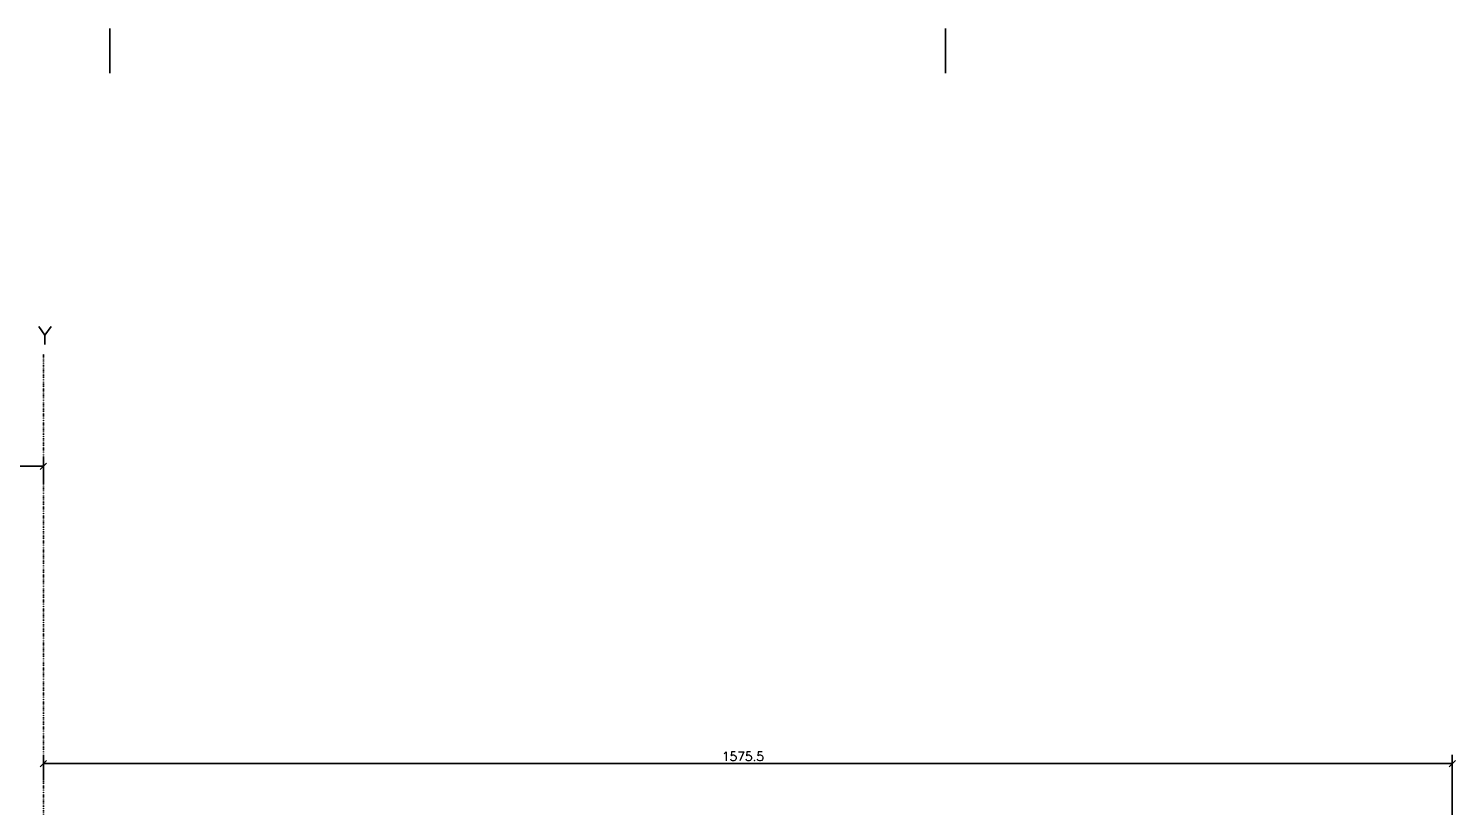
# Model space of a CAD drawing. Extents: x 938 to 5564, y 1507 to 4089.
# Drawn here: x 3468 to 5064, y 3219 to 4089 of the extents above; entities that cross this region are included whole.
import ezdxf

# ---------------------------------------------------------------- set-up
doc = ezdxf.new("R2010")
doc.units = 0
doc.header["$MEASUREMENT"] = 0
doc.linetypes.add('ESTILO_TQS_0004', pattern=[2, 0.5, -0.4, 0.1, -0.4, 0.1, -0.5])
for name, color, linetype in [('2', 2, 'CONTINUOUS'), ('3', 3, 'CONTINUOUS'), ('6', 6, 'CONTINUOUS'), ('9', 9, 'CONTINUOUS')]:
    doc.layers.add(name, color=color, linetype=linetype)
doc.styles.get("Standard").update_dxf_attribs({"font": 'ROMANS.SHX'})

msp = doc.modelspace()

# ---------------------------------------------------------------- linework, layer by layer
at = {"layer": '2', "linetype": 'Continuous'}
for p, q in [((3481.262966, 3596.335976), (3488.334034, 3603.407044)), ((3481.262966, 3263.70814), (3488.334034, 3270.779208)), ((3481.262966, 3263.70814), (3488.334034, 3270.779208)), ((5056.762966, 3263.70814), (5063.834034, 3270.779208))]:
    msp.add_line(p, q, dxfattribs=at)
at = {"layer": '3', "linetype": 'Continuous'}
for p, q in [((3559.011749, 4089.267032), (3559.011749, 4039.267532)), ((4493.495857, 4089.267032), (4493.495857, 4039.267532))]:
    msp.add_line(p, q, dxfattribs=at)
at = {"layer": '9', "linetype": 'ESTILO_TQS_0004'}
msp.add_line((3484.7985, 3725.258725), (3484.7985, 1507.268327), dxfattribs=at)
at = {"layer": '9', "linetype": 'Continuous'}
for p, q in [((3484.7985, 3581.174068), (3484.7985, 3609.87151)), ((2279.2985, 3599.87151), (3484.7985, 3599.87151)), ((3484.7985, 3248.925744), (3484.7985, 3277.243674)), ((5060.2985, 3181.026544), (5060.2985, 3277.243674)), ((3484.7985, 3267.243674), (5060.2985, 3267.243674))]:
    msp.add_line(p, q, dxfattribs=at)

# ---------------------------------------------------------------- texts
at = {"layer": '2', "linetype": 'Continuous'}
msp.add_text('1575.5', height=10, dxfattribs=at).set_placement((4243.5485, 3270.243674))
at = {"layer": '6', "linetype": 'Continuous'}
msp.add_text('Y', height=20, dxfattribs=at).set_placement((3478.809217, 3735.894545))

doc.saveas('drawing.dxf')
